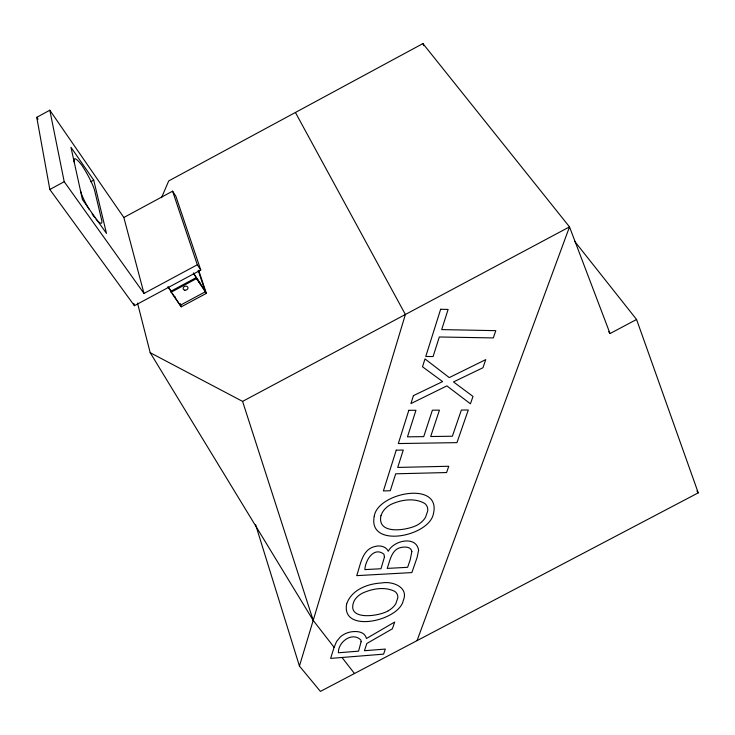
<?xml version="1.0" encoding="UTF-8"?>
<svg xmlns="http://www.w3.org/2000/svg" width="735" height="735" viewBox="0 0 735 735"><rect width="100%" height="100%" fill="white"/><g stroke="black" fill="none" stroke-linecap="round" stroke-linejoin="round"><path stroke-width="1.1" d="M574.549 241.181L636.574 319.477L698.25 492.845L320.414 691.414L299.43 666.057L405.38 314.488L295.415 112.473M417.057 640.617L569.506 226.885L422.919 43.585L168.719 180.92L161.525 197.706M172.596 191.173L175.858 196.236L200.765 270.03L134.413 305.705L49.833 189.492L36.75 117.324L49.815 110.222L123.838 217.496L143.996 293.44L197.302 264.775L172.596 191.173L123.838 217.496M49.833 189.492L64.211 181.701L49.815 110.222M90.782 181.729L93.722 180.139L70.955 147.294L82.43 199.543L106.474 233.399L93.722 180.139M205.019 290.821L196.217 277.619L170.851 291.253L171.136 292.227L181.26 306.826L206.388 293.338L198.854 270.875M171.136 292.227L196.53 278.583L196.217 277.619M137.509 303.077L150.188 352.69L242.587 401.383L569.506 226.885L610.032 333.552L636.574 319.477M388.255 610.794C378.819 616.591 344.981 621.121 354.279 600.651A16.556 10.465 -22.6 0 1 361.969 593.393C371.892 588.68 384.69 586.3 394.851 591.427A16.684 10.51 -23 0 1 397.791 597.941L395.816 603.701A16.74 10.538 -23 0 1 388.255 610.794M334.122 647.333L313.193 620.395L150.188 352.69M342.014 657.485L354.472 673.517M608.644 331.724L610.032 333.552M696.909 490.989L698.25 492.845M64.211 181.701L143.996 293.44M36.75 117.324L38.064 119.208M167.993 286.577L171.871 292.181M168.214 287.403L171.466 292.098M172.762 293.982L180.194 305.291L205.341 291.777L198.165 270.305M193.645 273.732L200.609 284.169M196.53 278.583L206.388 293.338M193.397 272.915L200.637 284.252M197.302 264.775L200.765 270.03M422.919 43.585L423.819 45.689M312.476 618.218L313.193 620.395L242.587 401.383M255.624 524.707L299.43 666.057M180.277 303.573L181.26 306.826M175.105 296.839L175.371 297.73M133.853 303.481L134.413 305.705M96.037 219.159A22.96 3.914 60.2 0 0 101.834 220.822L94.925 191.716A23.318 3.813 60.1 0 0 81.934 165.375A25.054 4.098 60.1 0 0 74.226 162.058M94.797 217.633A22.96 3.914 60.2 0 1 93.492 215.906A20.13 3.445 60.2 0 1 92.114 213.931M89.284 209.521A20.13 3.445 60.2 0 1 80.51 190.668M411.857 551.553L410.204 559.822L407.631 567.31L387.189 568.412C390 560.796 391.489 549.164 401.227 547.437C405.022 546.675 411.095 546.601 411.857 551.553M418.61 550.23L417.085 557.553L411.876 572.583L356.695 575.643C360.49 565.243 361.905 549.247 375.162 546.454C380.096 545.085 386.224 546.518 388.291 551.287C393.409 540.519 416.313 535.227 418.61 550.23M361.106 641.728L358.561 651.173L338.394 652.763C338.026 641.857 352.414 631.337 360.894 640.056L361.106 641.728M346.617 604.06C341.132 633.974 399.445 620.763 403.294 600.431C409.101 587.072 392.095 580.825 381.594 582.984C367.647 583.691 351.477 589.709 346.617 604.06M380.914 515.805C376.88 535.337 407.558 530.413 417.508 524.946A17.576 11.687 -24.8 0 0 425.537 517.265L427.724 510.889A17.521 11.659 -24.8 0 0 424.812 503.512C414.512 497.476 400.851 499.69 390.505 504.642A17.383 11.613 -24.4 0 0 382.338 512.515L380.914 515.805M374.28 516.08C367.381 548.981 429.176 536.624 433.393 513.857C441.661 480.359 377.818 492.533 374.28 516.08M384.442 557.102L380.978 568.743L364.863 569.607C365.212 560.539 373.803 546.178 383.936 554.208L384.442 557.102M334.048 647.507L330.621 658.395L383.569 654.15L385.333 649.069L364.431 650.714L366.857 643.465L392.361 628.82L394.723 622.012L366.453 638.513C364.652 630.961 355.547 630.823 349.447 632.201A13.836 8.526 -21.8 0 0 340.195 637.061L336.556 641.526L334.048 647.507M396.238 450.178L383.394 490.943L390.285 490.732L395.687 473.809L446.586 472.55L448.763 466.266L397.718 467.432L403.258 450.059L396.238 450.178M408.807 410.314L398.324 443.554L456.959 442.635L468.287 410.001L461.369 410.038L452.374 436.232L430.692 436.526L439.438 410.148L432.391 410.185L423.727 436.627L407.475 436.847L415.946 410.277L408.807 410.314M413.428 395.641L410.92 403.598L446.88 385.884L470.428 403.809L473 396.422L453.486 381.934L482.95 367.748L485.771 359.599L449.26 377.606L424.995 358.919L422.515 366.793L442.626 381.575L413.428 395.641M440.651 309.26L425.767 356.475L433.08 356.558L439.328 336.979L493.295 337.925L495.813 330.658L441.689 329.592L448.111 309.453L440.651 309.26M184.834 290.169A2.471 1.994 -16.5 0 0 187.93 287.486A2.471 1.994 -16.5 0 0 183.897 286.852A2.471 1.994 -16.5 0 0 184.834 290.169"/></g></svg>
